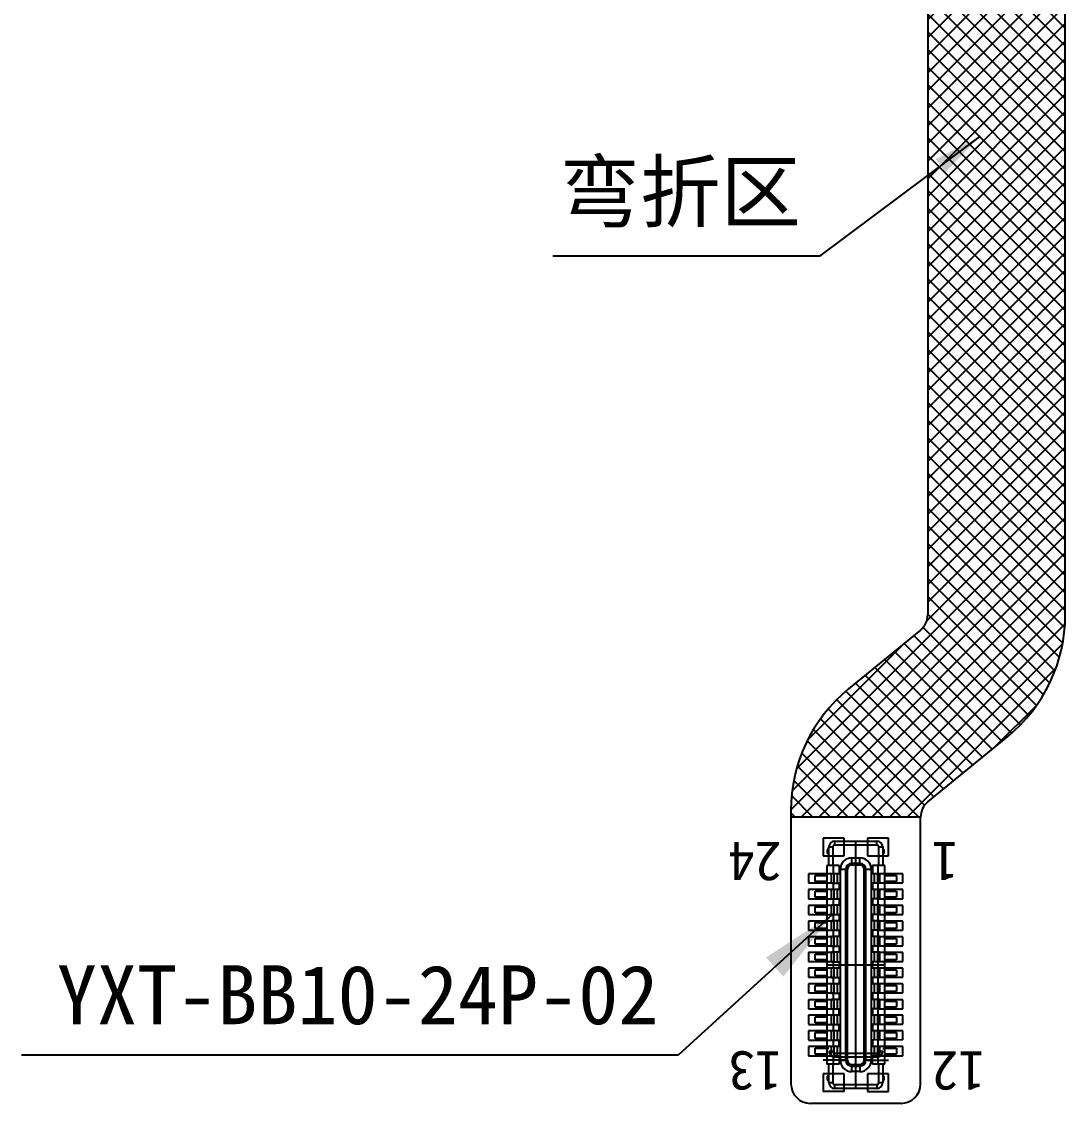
# Model space of a CAD drawing. Header units: millimetres. Extents: x 1387 to 2553, y -68 to 207.
# Drawn here: x 1964.66 to 1991.22, y -9.3 to 18.22 of the extents above; entities that cross this region are included whole.
import ezdxf

# ---------------------------------------------------------------- set-up
doc = ezdxf.new("R2010")
doc.units = ezdxf.units.MM
doc.layers.add('035', color=5, linetype='Continuous')
doc.layers.add('DIM', color=3, linetype='Continuous')
doc.styles.add('NOTE', font='ROMANS.shx', dxfattribs={"width": 0.8, "bigfont": 'EXTFONT.shx'})
doc.styles.add('宋体', font='')
doc.styles.add('彩云', font='')
doc.styles.get('宋体').set_extended_font_data('SimSun')
doc.styles.get('彩云').set_extended_font_data('KaiTi_GB2312')
doc.dimstyles.new('STANDARD$7', dxfattribs={"dimtxt": 1.5, "dimasz": 1.25, "dimexe": 0.25, "dimexo": 0.25, "dimgap": 0.25, "dimtad": 0, "dimzin": 0, "dimdsep": 46, "dimtxsty": 'NOTE', "dimcen": 0.5, "dimclrd": 256, "dimclre": 5, "dimclrt": 256, "dimazin": 0, "dimtfac": 1, "dimtmove": 0, "dimatfit": 1, "dimfxl": 1, "dimtolj": 1, "dimtzin": 0, "dimarcsym": 0})

# ---------------------------------------------------------------- blocks, each defined once
blk = doc.blocks.new('DAAsSA')
at = {"linetype": 'Continuous'}
for p, q in [((1489.541366020158, 171.3932177391364, 5.129028903918183), (1489.541366020158, 170.9432177391375, 5.129028903918183)), ((1490.071366020158, 171.3932177391364, 5.129028903918183), (1489.541366020158, 171.3932177391364, 5.129028903918183)), ((1489.541366020158, 171.3932177391364, 5.129028903918183), (1489.541366020158, 170.9432177391375, 5.129028903918183)), ((1490.071366020158, 171.3932177391364, 5.129028903918183), (1489.541366020158, 171.3932177391364, 5.129028903918183)), ((1489.836366020157, 171.2182177391371, 5.129028903918183), (1489.836366020157, 171.3182177391375, 5.129028903918183)), ((1489.836366020157, 171.3182177391375, 5.129028903918183), (1490.906366020159, 171.3182177391375, 5.129028903918183)), ((1490.906366020159, 171.2182177391371, 5.129028903918183), (1489.836366020157, 171.2182177391371, 5.129028903918183)), ((1490.071366020158, 170.9432177391375, 5.129028903918183), (1490.071366020158, 171.3932177391364, 5.129028903918183)), ((1490.071366020158, 170.9432177391375, 5.129028903918183), (1490.071366020158, 171.3932177391364, 5.129028903918183)), ((1490.671366020158, 171.3932177391364, 5.129028903918183), (1490.671366020158, 170.9432177391375, 5.129028903918183)), ((1491.20136602016, 171.3932177391364, 5.129028903918183), (1490.671366020158, 171.3932177391364, 5.129028903918183)), ((1490.906366020159, 171.2182177391371, 5.129028903918183), (1490.906366020159, 171.3182177391375, 5.129028903918183)), ((1491.20136602016, 170.9432177391375, 5.129028903918183), (1491.20136602016, 171.3932177391364, 5.129028903918183)), ((1489.541366020158, 170.9432177391375, 5.129028903918183), (1490.071366020158, 170.9432177391375, 5.129028903918183)), ((1489.541366020158, 170.9432177391375, 5.129028903918183), (1490.071366020158, 170.9432177391375, 5.129028903918183)), ((1489.646366020158, 171.1032177391374, 5.129028903918183), (1489.646366020158, 171.003217739137, 5.129028903918183)), ((1489.686366020158, 171.1032177391374, 5.129028903918183), (1489.646366020158, 171.1032177391374, 5.129028903918183)), ((1489.686366020158, 171.003217739137, 5.129028903918183), (1489.646366020158, 171.003217739137, 5.129028903918183)), ((1489.686366020158, 170.6982177391367, 5.129028903918183), (1489.686366020158, 171.1682177391379, 5.129028903918183)), ((1489.686366020158, 171.1682177391379, 5.129028903918183), (1489.786366020158, 171.1682177391379, 5.129028903918183)), ((1489.786366020158, 171.1682177391379, 5.129028903918183), (1489.786366020158, 170.6982177391367, 5.129028903918183)), ((1490.671366020158, 170.9432177391375, 5.129028903918183), (1491.20136602016, 170.9432177391375, 5.129028903918183)), ((1490.95636602016, 170.6982177391367, 5.129028903918183), (1490.95636602016, 171.1682177391379, 5.129028903918183)), ((1490.95636602016, 171.1682177391379, 5.129028903918183), (1491.056366020158, 171.1682177391379, 5.129028903918183)), ((1491.056366020158, 171.1682177391379, 5.129028903918183), (1491.056366020158, 170.6982177391367, 5.129028903918183)), ((1491.056366020158, 171.1025125759373, 5.129028903918183), (1491.096366020158, 171.1025125759373, 5.129028903918183)), ((1491.056366020158, 171.0025125759369, 5.129028903918183), (1491.096366020158, 171.0025125759369, 5.129028903918183)), ((1491.096366020158, 171.0025125759369, 5.129028903918183), (1491.096366020158, 171.1025125759373, 5.129028903918183)), ((1489.636366020158, 170.6982177391349, 5.129028903918183), (1489.636366020158, 165.6432177391382, 5.129028903918183)), ((1489.94636602016, 170.6982177391367, 5.129028903918183), (1489.636366020158, 170.6982177391367, 5.129028903918183)), ((1489.806366020157, 170.4882177391376, 5.129028903918183), (1489.806366020157, 170.6982177391367, 5.129028903918183)), ((1489.94636602016, 170.6982177391367, 5.129028903918183), (1489.94636602016, 170.4882177391376, 5.129028903918183)), ((1490.266366020159, 170.7082177391369, 5.129028903918183), (1490.266366020159, 170.8882177391372, 5.129028903918183)), ((1490.266366020159, 170.8882177391372, 5.129028903918183), (1490.476366020158, 170.8882177391372, 5.129028903918183)), ((1490.476366020158, 170.7482177391378, 5.129028903918183), (1490.266366020159, 170.7482177391378, 5.129028903918183)), ((1490.476366020158, 170.7082177391369, 5.129028903918183), (1490.266366020159, 170.7082177391369, 5.129028903918183)), ((1490.476366020158, 170.7082177391369, 5.129028903918183), (1490.476366020158, 170.8882177391372, 5.129028903918183)), ((1490.796366020158, 170.6982177391367, 5.129028903918183), (1490.796366020158, 170.4882177391376, 5.129028903918183)), ((1491.106366020159, 170.6982177391367, 5.129028903918183), (1490.796366020158, 170.6982177391367, 5.129028903918183)), ((1490.936366020159, 170.4882177391376, 5.129028903918183), (1490.936366020159, 170.6982177391367, 5.129028903918183)), ((1491.106366020159, 165.6432177391382, 5.129028903918183), (1491.106366020159, 170.6982177391349, 5.129028903918183)), ((1489.171366020158, 170.4832177391366, 5.129028903918183), (1489.171366020158, 170.253217739137, 5.129028903918183)), ((1489.821366020158, 170.4832177391366, 5.129028903918183), (1489.171366020158, 170.4832177391366, 5.129028903918183)), ((1489.336366020158, 170.2932177391379, 5.129028903918183), (1489.336366020158, 170.4432177391375, 5.129028903918183)), ((1489.336366020158, 170.4432177391375, 5.129028903918183), (1489.636366020158, 170.4432177391375, 5.129028903918183)), ((1489.756366020158, 170.2482177391378, 5.129028903918183), (1489.756366020158, 170.4882177391376, 5.129028903918183)), ((1489.94636602016, 170.4882177391376, 5.129028903918183), (1489.756366020158, 170.4882177391376, 5.129028903918183)), ((1489.821366020158, 170.253217739137, 5.129028903918183), (1489.821366020158, 170.4832177391366, 5.129028903918183)), ((1489.896366020157, 170.4882177391376, 5.129028903918183), (1489.896366020157, 170.2482177391378, 5.129028903918183)), ((1489.976366020157, 170.5982177391363, 5.129028903918183), (1489.976366020157, 165.7432177391386, 5.129028903918183)), ((1490.156366020158, 170.5982177391363, 5.129028903918183), (1489.976366020157, 170.5982177391363, 5.129028903918183)), ((1490.116366020158, 165.7432177391386, 5.129028903918183), (1490.116366020158, 170.5982177391363, 5.129028903918183)), ((1490.156366020158, 165.7432177391386, 5.129028903918183), (1490.156366020158, 170.5982177391363, 5.129028903918183)), ((1490.586366020157, 165.7432177391386, 5.129028903918183), (1490.586366020157, 170.5982177391363, 5.129028903918183)), ((1490.766366020158, 170.5982177391363, 5.129028903918183), (1490.586366020157, 170.5982177391363, 5.129028903918183)), ((1490.626366020158, 165.7432177391386, 5.129028903918183), (1490.626366020158, 170.5982177391363, 5.129028903918183)), ((1490.766366020158, 170.5982177391363, 5.129028903918183), (1490.766366020158, 165.7432177391386, 5.129028903918183)), ((1490.986366020158, 170.4882177391376, 5.129028903918183), (1490.796366020158, 170.4882177391376, 5.129028903918183)), ((1490.84636602016, 170.2482177391378, 5.129028903918183), (1490.84636602016, 170.4882177391376, 5.129028903918183)), ((1490.921366020158, 170.4832177391366, 5.129028903918183), (1490.921366020158, 170.253217739137, 5.129028903918183)), ((1491.571366020159, 170.4832177391366, 5.129028903918183), (1490.921366020158, 170.4832177391366, 5.129028903918183)), ((1490.986366020158, 170.2482177391378, 5.129028903918183), (1490.986366020158, 170.4882177391376, 5.129028903918183)), ((1491.106366020159, 170.4432177391375, 5.129028903918183), (1491.406366020159, 170.4432177391375, 5.129028903918183)), ((1491.406366020159, 170.4432177391375, 5.129028903918183), (1491.406366020159, 170.2932177391379, 5.129028903918183)), ((1491.571366020159, 170.253217739137, 5.129028903918183), (1491.571366020159, 170.4832177391366, 5.129028903918183)), ((1489.171366020158, 170.253217739137, 5.129028903918183), (1489.821366020158, 170.253217739137, 5.129028903918183)), ((1489.636366020158, 170.2932177391379, 5.129028903918183), (1489.336366020158, 170.2932177391379, 5.129028903918183)), ((1489.756366020158, 170.2482177391378, 5.129028903918183), (1489.94636602016, 170.2482177391378, 5.129028903918183)), ((1489.756366020158, 169.8482177391363, 5.129028903918183), (1489.756366020158, 170.0882177391379, 5.129028903918183)), ((1489.94636602016, 170.0882177391379, 5.129028903918183), (1489.756366020158, 170.0882177391379, 5.129028903918183)), ((1489.806366020157, 170.0882177391379, 5.129028903918183), (1489.806366020157, 170.2482177391378, 5.129028903918183)), ((1489.896366020157, 170.0882177391379, 5.129028903918183), (1489.896366020157, 169.8482177391363, 5.129028903918183)), ((1489.94636602016, 170.2482177391378, 5.129028903918183), (1489.94636602016, 170.0882177391379, 5.129028903918183)), ((1490.796366020158, 170.2482177391378, 5.129028903918183), (1490.796366020158, 170.0882177391379, 5.129028903918183)), ((1490.986366020158, 170.2482177391378, 5.129028903918183), (1490.796366020158, 170.2482177391378, 5.129028903918183)), ((1490.986366020158, 170.0882177391379, 5.129028903918183), (1490.796366020158, 170.0882177391379, 5.129028903918183)), ((1490.84636602016, 169.8482177391363, 5.129028903918183), (1490.84636602016, 170.0882177391379, 5.129028903918183)), ((1490.921366020158, 170.253217739137, 5.129028903918183), (1491.571366020159, 170.253217739137, 5.129028903918183)), ((1490.936366020159, 170.0882177391379, 5.129028903918183), (1490.936366020159, 170.2482177391378, 5.129028903918183)), ((1490.986366020158, 169.8482177391363, 5.129028903918183), (1490.986366020158, 170.0882177391379, 5.129028903918183)), ((1491.406366020159, 170.2932177391379, 5.129028903918183), (1491.106366020159, 170.2932177391379, 5.129028903918183)), ((1489.171366020158, 170.0832177391369, 5.129028903918183), (1489.171366020158, 169.8532177391374, 5.129028903918183)), ((1489.821366020158, 170.0832177391369, 5.129028903918183), (1489.171366020158, 170.0832177391369, 5.129028903918183)), ((1489.171366020158, 169.8532177391374, 5.129028903918183), (1489.821366020158, 169.8532177391374, 5.129028903918183)), ((1489.336366020158, 169.8932177391364, 5.129028903918183), (1489.336366020158, 170.0432177391379, 5.129028903918183)), ((1489.336366020158, 170.0432177391379, 5.129028903918183), (1489.636366020158, 170.0432177391379, 5.129028903918183)), ((1489.636366020158, 169.8932177391364, 5.129028903918183), (1489.336366020158, 169.8932177391364, 5.129028903918183)), ((1489.756366020158, 169.8482177391363, 5.129028903918183), (1489.94636602016, 169.8482177391363, 5.129028903918183)), ((1489.806366020157, 169.6882177391365, 5.129028903918183), (1489.806366020157, 169.8482177391363, 5.129028903918183)), ((1489.821366020158, 169.8532177391374, 5.129028903918183), (1489.821366020158, 170.0832177391369, 5.129028903918183)), ((1489.94636602016, 169.8482177391363, 5.129028903918183), (1489.94636602016, 169.6882177391365, 5.129028903918183)), ((1490.796366020158, 169.8482177391363, 5.129028903918183), (1490.796366020158, 169.6882177391365, 5.129028903918183)), ((1490.986366020158, 169.8482177391363, 5.129028903918183), (1490.796366020158, 169.8482177391363, 5.129028903918183)), ((1490.921366020158, 170.0832177391369, 5.129028903918183), (1490.921366020158, 169.8532177391374, 5.129028903918183)), ((1491.571366020159, 170.0832177391369, 5.129028903918183), (1490.921366020158, 170.0832177391369, 5.129028903918183)), ((1490.921366020158, 169.8532177391374, 5.129028903918183), (1491.571366020159, 169.8532177391374, 5.129028903918183)), ((1490.936366020159, 169.6882177391365, 5.129028903918183), (1490.936366020159, 169.8482177391363, 5.129028903918183)), ((1491.106366020159, 170.0432177391379, 5.129028903918183), (1491.406366020159, 170.0432177391379, 5.129028903918183)), ((1491.406366020159, 169.8932177391364, 5.129028903918183), (1491.106366020159, 169.8932177391364, 5.129028903918183)), ((1491.406366020159, 170.0432177391379, 5.129028903918183), (1491.406366020159, 169.8932177391364, 5.129028903918183)), ((1491.571366020159, 169.8532177391374, 5.129028903918183), (1491.571366020159, 170.0832177391369, 5.129028903918183)), ((1489.171366020158, 169.6832177391373, 5.129028903918183), (1489.171366020158, 169.4532177391377, 5.129028903918183)), ((1489.821366020158, 169.6832177391373, 5.129028903918183), (1489.171366020158, 169.6832177391373, 5.129028903918183)), ((1489.336366020158, 169.4932177391368, 5.129028903918183), (1489.336366020158, 169.6432177391364, 5.129028903918183)), ((1489.336366020158, 169.6432177391364, 5.129028903918183), (1489.636366020158, 169.6432177391364, 5.129028903918183)), ((1489.756366020158, 169.4482177391367, 5.129028903918183), (1489.756366020158, 169.6882177391365, 5.129028903918183)), ((1489.94636602016, 169.6882177391365, 5.129028903918183), (1489.756366020158, 169.6882177391365, 5.129028903918183)), ((1489.821366020158, 169.4532177391377, 5.129028903918183), (1489.821366020158, 169.6832177391373, 5.129028903918183)), ((1489.896366020157, 169.6882177391365, 5.129028903918183), (1489.896366020157, 169.4482177391367, 5.129028903918183)), ((1490.986366020158, 169.6882177391365, 5.129028903918183), (1490.796366020158, 169.6882177391365, 5.129028903918183)), ((1490.84636602016, 169.4482177391367, 5.129028903918183), (1490.84636602016, 169.6882177391365, 5.129028903918183)), ((1490.921366020158, 169.6832177391373, 5.129028903918183), (1490.921366020158, 169.4532177391377, 5.129028903918183)), ((1491.571366020159, 169.6832177391373, 5.129028903918183), (1490.921366020158, 169.6832177391373, 5.129028903918183)), ((1490.986366020158, 169.4482177391367, 5.129028903918183), (1490.986366020158, 169.6882177391365, 5.129028903918183)), ((1491.106366020159, 169.6432177391364, 5.129028903918183), (1491.406366020159, 169.6432177391364, 5.129028903918183)), ((1491.406366020159, 169.6432177391364, 5.129028903918183), (1491.406366020159, 169.4932177391368, 5.129028903918183)), ((1491.571366020159, 169.4532177391377, 5.129028903918183), (1491.571366020159, 169.6832177391373, 5.129028903918183)), ((1489.171366020158, 169.4532177391377, 5.129028903918183), (1489.821366020158, 169.4532177391377, 5.129028903918183)), ((1489.171366020158, 169.2832177391377, 5.129028903918183), (1489.171366020158, 169.0532177391363, 5.129028903918183)), ((1489.821366020158, 169.2832177391377, 5.129028903918183), (1489.171366020158, 169.2832177391377, 5.129028903918183)), ((1489.636366020158, 169.4932177391368, 5.129028903918183), (1489.336366020158, 169.4932177391368, 5.129028903918183)), ((1489.756366020158, 169.4482177391367, 5.129028903918183), (1489.94636602016, 169.4482177391367, 5.129028903918183)), ((1489.756366020158, 169.0482177391371, 5.129028903918183), (1489.756366020158, 169.2882177391369, 5.129028903918183)), ((1489.94636602016, 169.2882177391369, 5.129028903918183), (1489.756366020158, 169.2882177391369, 5.129028903918183)), ((1489.806366020157, 169.2882177391369, 5.129028903918183), (1489.806366020157, 169.4482177391367, 5.129028903918183)), ((1489.821366020158, 169.0532177391363, 5.129028903918183), (1489.821366020158, 169.2832177391377, 5.129028903918183)), ((1489.896366020157, 169.2882177391369, 5.129028903918183), (1489.896366020157, 169.0482177391371, 5.129028903918183)), ((1489.94636602016, 169.4482177391367, 5.129028903918183), (1489.94636602016, 169.2882177391369, 5.129028903918183)), ((1490.796366020158, 169.4482177391367, 5.129028903918183), (1490.796366020158, 169.2882177391369, 5.129028903918183)), ((1490.986366020158, 169.4482177391367, 5.129028903918183), (1490.796366020158, 169.4482177391367, 5.129028903918183)), ((1490.986366020158, 169.2882177391369, 5.129028903918183), (1490.796366020158, 169.2882177391369, 5.129028903918183)), ((1490.84636602016, 169.0482177391371, 5.129028903918183), (1490.84636602016, 169.2882177391369, 5.129028903918183)), ((1490.921366020158, 169.4532177391377, 5.129028903918183), (1491.571366020159, 169.4532177391377, 5.129028903918183)), ((1490.921366020158, 169.2832177391377, 5.129028903918183), (1490.921366020158, 169.0532177391363, 5.129028903918183)), ((1491.571366020159, 169.2832177391377, 5.129028903918183), (1490.921366020158, 169.2832177391377, 5.129028903918183)), ((1490.936366020159, 169.2882177391369, 5.129028903918183), (1490.936366020159, 169.4482177391367, 5.129028903918183)), ((1490.986366020158, 169.0482177391371, 5.129028903918183), (1490.986366020158, 169.2882177391369, 5.129028903918183)), ((1491.406366020159, 169.4932177391368, 5.129028903918183), (1491.106366020159, 169.4932177391368, 5.129028903918183)), ((1491.571366020159, 169.0532177391363, 5.129028903918183), (1491.571366020159, 169.2832177391377, 5.129028903918183)), ((1489.171366020158, 169.0532177391363, 5.129028903918183), (1489.821366020158, 169.0532177391363, 5.129028903918183)), ((1489.336366020158, 169.0932177391371, 5.129028903918183), (1489.336366020158, 169.2432177391368, 5.129028903918183)), ((1489.336366020158, 169.2432177391368, 5.129028903918183), (1489.636366020158, 169.2432177391368, 5.129028903918183)), ((1489.636366020158, 169.0932177391371, 5.129028903918183), (1489.336366020158, 169.0932177391371, 5.129028903918183)), ((1489.756366020158, 169.0482177391371, 5.129028903918183), (1489.94636602016, 169.0482177391371, 5.129028903918183)), ((1489.806366020157, 168.8882177391372, 5.129028903918183), (1489.806366020157, 169.0482177391371, 5.129028903918183)), ((1489.94636602016, 169.0482177391371, 5.129028903918183), (1489.94636602016, 168.8882177391372, 5.129028903918183)), ((1490.796366020158, 169.0482177391371, 5.129028903918183), (1490.796366020158, 168.8882177391372, 5.129028903918183)), ((1490.986366020158, 169.0482177391371, 5.129028903918183), (1490.796366020158, 169.0482177391371, 5.129028903918183)), ((1490.921366020158, 169.0532177391363, 5.129028903918183), (1491.571366020159, 169.0532177391363, 5.129028903918183)), ((1490.936366020159, 168.8882177391372, 5.129028903918183), (1490.936366020159, 169.0482177391371, 5.129028903918183)), ((1491.106366020159, 169.2432177391368, 5.129028903918183), (1491.406366020159, 169.2432177391368, 5.129028903918183)), ((1491.406366020159, 169.0932177391371, 5.129028903918183), (1491.106366020159, 169.0932177391371, 5.129028903918183)), ((1491.406366020159, 169.2432177391368, 5.129028903918183), (1491.406366020159, 169.0932177391371, 5.129028903918183)), ((1489.171366020158, 168.8832177391362, 5.129028903918183), (1489.171366020158, 168.6532177391366, 5.129028903918183)), ((1489.821366020158, 168.8832177391362, 5.129028903918183), (1489.171366020158, 168.8832177391362, 5.129028903918183)), ((1489.336366020158, 168.6932177391375, 5.129028903918183), (1489.336366020158, 168.8432177391371, 5.129028903918183)), ((1489.336366020158, 168.8432177391371, 5.129028903918183), (1489.636366020158, 168.8432177391371, 5.129028903918183)), ((1489.756366020158, 168.6482177391374, 5.129028903918183), (1489.756366020158, 168.8882177391372, 5.129028903918183)), ((1489.94636602016, 168.8882177391372, 5.129028903918183), (1489.756366020158, 168.8882177391372, 5.129028903918183)), ((1489.821366020158, 168.6532177391366, 5.129028903918183), (1489.821366020158, 168.8832177391362, 5.129028903918183)), ((1489.896366020157, 168.8882177391372, 5.129028903918183), (1489.896366020157, 168.6482177391374, 5.129028903918183)), ((1490.986366020158, 168.8882177391372, 5.129028903918183), (1490.796366020158, 168.8882177391372, 5.129028903918183)), ((1490.84636602016, 168.6482177391374, 5.129028903918183), (1490.84636602016, 168.8882177391372, 5.129028903918183)), ((1490.921366020158, 168.8832177391362, 5.129028903918183), (1490.921366020158, 168.6532177391366, 5.129028903918183)), ((1491.571366020159, 168.8832177391362, 5.129028903918183), (1490.921366020158, 168.8832177391362, 5.129028903918183)), ((1490.986366020158, 168.6482177391374, 5.129028903918183), (1490.986366020158, 168.8882177391372, 5.129028903918183)), ((1491.106366020159, 168.8432177391371, 5.129028903918183), (1491.406366020159, 168.8432177391371, 5.129028903918183)), ((1491.406366020159, 168.8432177391371, 5.129028903918183), (1491.406366020159, 168.6932177391375, 5.129028903918183)), ((1491.571366020159, 168.6532177391366, 5.129028903918183), (1491.571366020159, 168.8832177391362, 5.129028903918183)), ((1489.171366020158, 168.6532177391366, 5.129028903918183), (1489.821366020158, 168.6532177391366, 5.129028903918183)), ((1489.171366020158, 168.4832177391366, 5.129028903918183), (1489.171366020158, 168.253217739137, 5.129028903918183)), ((1489.821366020158, 168.4832177391366, 5.129028903918183), (1489.171366020158, 168.4832177391366, 5.129028903918183)), ((1489.636366020158, 168.6932177391375, 5.129028903918183), (1489.336366020158, 168.6932177391375, 5.129028903918183)), ((1489.336366020158, 168.2932177391379, 5.129028903918183), (1489.336366020158, 168.4432177391375, 5.129028903918183)), ((1489.336366020158, 168.4432177391375, 5.129028903918183), (1489.636366020158, 168.4432177391375, 5.129028903918183)), ((1489.756366020158, 168.6482177391374, 5.129028903918183), (1489.94636602016, 168.6482177391374, 5.129028903918183)), ((1489.756366020158, 168.2482177391378, 5.129028903918183), (1489.756366020158, 168.4882177391376, 5.129028903918183)), ((1489.94636602016, 168.4882177391376, 5.129028903918183), (1489.756366020158, 168.4882177391376, 5.129028903918183)), ((1489.806366020157, 168.4882177391376, 5.129028903918183), (1489.806366020157, 168.6482177391374, 5.129028903918183)), ((1489.821366020158, 168.253217739137, 5.129028903918183), (1489.821366020158, 168.4832177391366, 5.129028903918183)), ((1489.896366020157, 168.4882177391376, 5.129028903918183), (1489.896366020157, 168.2482177391378, 5.129028903918183)), ((1489.94636602016, 168.6482177391374, 5.129028903918183), (1489.94636602016, 168.4882177391376, 5.129028903918183)), ((1490.796366020158, 168.6482177391374, 5.129028903918183), (1490.796366020158, 168.4882177391376, 5.129028903918183)), ((1490.986366020158, 168.6482177391374, 5.129028903918183), (1490.796366020158, 168.6482177391374, 5.129028903918183)), ((1490.986366020158, 168.4882177391376, 5.129028903918183), (1490.796366020158, 168.4882177391376, 5.129028903918183)), ((1490.84636602016, 168.2482177391378, 5.129028903918183), (1490.84636602016, 168.4882177391376, 5.129028903918183)), ((1490.921366020158, 168.6532177391366, 5.129028903918183), (1491.571366020159, 168.6532177391366, 5.129028903918183)), ((1490.921366020158, 168.4832177391366, 5.129028903918183), (1490.921366020158, 168.253217739137, 5.129028903918183)), ((1491.571366020159, 168.4832177391366, 5.129028903918183), (1490.921366020158, 168.4832177391366, 5.129028903918183)), ((1490.936366020159, 168.4882177391376, 5.129028903918183), (1490.936366020159, 168.6482177391374, 5.129028903918183)), ((1490.986366020158, 168.2482177391378, 5.129028903918183), (1490.986366020158, 168.4882177391376, 5.129028903918183)), ((1491.406366020159, 168.6932177391375, 5.129028903918183), (1491.106366020159, 168.6932177391375, 5.129028903918183)), ((1491.106366020159, 168.4432177391375, 5.129028903918183), (1491.406366020159, 168.4432177391375, 5.129028903918183)), ((1491.406366020159, 168.4432177391375, 5.129028903918183), (1491.406366020159, 168.2932177391379, 5.129028903918183)), ((1491.571366020159, 168.253217739137, 5.129028903918183), (1491.571366020159, 168.4832177391366, 5.129028903918183)), ((1489.171366020158, 168.253217739137, 5.129028903918183), (1489.821366020158, 168.253217739137, 5.129028903918183)), ((1489.636366020158, 168.2932177391379, 5.129028903918183), (1489.336366020158, 168.2932177391379, 5.129028903918183)), ((1489.756366020158, 168.2482177391378, 5.129028903918183), (1489.94636602016, 168.2482177391378, 5.129028903918183)), ((1489.806366020157, 168.0882177391379, 5.129028903918183), (1489.806366020157, 168.2482177391378, 5.129028903918183)), ((1489.94636602016, 168.2482177391378, 5.129028903918183), (1489.94636602016, 168.0882177391379, 5.129028903918183)), ((1490.796366020158, 168.2482177391378, 5.129028903918183), (1490.796366020158, 168.0882177391379, 5.129028903918183)), ((1490.986366020158, 168.2482177391378, 5.129028903918183), (1490.796366020158, 168.2482177391378, 5.129028903918183)), ((1490.921366020158, 168.253217739137, 5.129028903918183), (1491.571366020159, 168.253217739137, 5.129028903918183)), ((1490.936366020159, 168.0882177391379, 5.129028903918183), (1490.936366020159, 168.2482177391378, 5.129028903918183)), ((1491.406366020159, 168.2932177391379, 5.129028903918183), (1491.106366020159, 168.2932177391379, 5.129028903918183)), ((1489.171366020158, 168.0832177391369, 5.129028903918183), (1489.171366020158, 167.8532177391374, 5.129028903918183)), ((1489.821366020158, 168.0832177391369, 5.129028903918183), (1489.171366020158, 168.0832177391369, 5.129028903918183)), ((1489.336366020158, 167.8932177391364, 5.129028903918183), (1489.336366020158, 168.0432177391379, 5.129028903918183)), ((1489.336366020158, 168.0432177391379, 5.129028903918183), (1489.636366020158, 168.0432177391379, 5.129028903918183)), ((1489.636366020158, 167.8932177391364, 5.129028903918183), (1489.336366020158, 167.8932177391364, 5.129028903918183)), ((1489.756366020158, 167.8482177391363, 5.129028903918183), (1489.756366020158, 168.0882177391379, 5.129028903918183)), ((1489.94636602016, 168.0882177391379, 5.129028903918183), (1489.756366020158, 168.0882177391379, 5.129028903918183)), ((1489.821366020158, 167.8532177391374, 5.129028903918183), (1489.821366020158, 168.0832177391369, 5.129028903918183)), ((1489.896366020157, 168.0882177391379, 5.129028903918183), (1489.896366020157, 167.8482177391363, 5.129028903918183)), ((1490.986366020158, 168.0882177391379, 5.129028903918183), (1490.796366020158, 168.0882177391379, 5.129028903918183)), ((1490.84636602016, 167.8482177391363, 5.129028903918183), (1490.84636602016, 168.0882177391379, 5.129028903918183)), ((1490.921366020158, 168.0832177391369, 5.129028903918183), (1490.921366020158, 167.8532177391374, 5.129028903918183)), ((1491.571366020159, 168.0832177391369, 5.129028903918183), (1490.921366020158, 168.0832177391369, 5.129028903918183)), ((1490.986366020158, 167.8482177391363, 5.129028903918183), (1490.986366020158, 168.0882177391379, 5.129028903918183)), ((1491.106366020159, 168.0432177391379, 5.129028903918183), (1491.406366020159, 168.0432177391379, 5.129028903918183)), ((1491.406366020159, 167.8932177391364, 5.129028903918183), (1491.106366020159, 167.8932177391364, 5.129028903918183)), ((1491.406366020159, 168.0432177391379, 5.129028903918183), (1491.406366020159, 167.8932177391364, 5.129028903918183)), ((1491.571366020159, 167.8532177391374, 5.129028903918183), (1491.571366020159, 168.0832177391369, 5.129028903918183)), ((1489.171366020158, 167.8532177391374, 5.129028903918183), (1489.821366020158, 167.8532177391374, 5.129028903918183)), ((1489.171366020158, 167.6832177391373, 5.129028903918183), (1489.171366020158, 167.4532177391377, 5.129028903918183)), ((1489.821366020158, 167.6832177391373, 5.129028903918183), (1489.171366020158, 167.6832177391373, 5.129028903918183)), ((1489.336366020158, 167.4932177391368, 5.129028903918183), (1489.336366020158, 167.6432177391364, 5.129028903918183)), ((1489.336366020158, 167.6432177391364, 5.129028903918183), (1489.636366020158, 167.6432177391364, 5.129028903918183)), ((1489.756366020158, 167.8482177391363, 5.129028903918183), (1489.94636602016, 167.8482177391363, 5.129028903918183)), ((1489.756366020158, 167.4482177391367, 5.129028903918183), (1489.756366020158, 167.6882177391365, 5.129028903918183)), ((1489.94636602016, 167.6882177391365, 5.129028903918183), (1489.756366020158, 167.6882177391365, 5.129028903918183)), ((1489.806366020157, 167.6882177391365, 5.129028903918183), (1489.806366020157, 167.8482177391363, 5.129028903918183)), ((1489.821366020158, 167.4532177391377, 5.129028903918183), (1489.821366020158, 167.6832177391373, 5.129028903918183)), ((1489.896366020157, 167.6882177391365, 5.129028903918183), (1489.896366020157, 167.4482177391367, 5.129028903918183)), ((1489.94636602016, 167.8482177391363, 5.129028903918183), (1489.94636602016, 167.6882177391365, 5.129028903918183)), ((1490.796366020158, 167.8482177391363, 5.129028903918183), (1490.796366020158, 167.6882177391365, 5.129028903918183)), ((1490.986366020158, 167.8482177391363, 5.129028903918183), (1490.796366020158, 167.8482177391363, 5.129028903918183)), ((1490.986366020158, 167.6882177391365, 5.129028903918183), (1490.796366020158, 167.6882177391365, 5.129028903918183)), ((1490.84636602016, 167.4482177391367, 5.129028903918183), (1490.84636602016, 167.6882177391365, 5.129028903918183)), ((1490.921366020158, 167.8532177391374, 5.129028903918183), (1491.571366020159, 167.8532177391374, 5.129028903918183)), ((1490.921366020158, 167.6832177391373, 5.129028903918183), (1490.921366020158, 167.4532177391377, 5.129028903918183)), ((1491.571366020159, 167.6832177391373, 5.129028903918183), (1490.921366020158, 167.6832177391373, 5.129028903918183)), ((1490.936366020159, 167.6882177391365, 5.129028903918183), (1490.936366020159, 167.8482177391363, 5.129028903918183)), ((1490.986366020158, 167.4482177391367, 5.129028903918183), (1490.986366020158, 167.6882177391365, 5.129028903918183)), ((1491.106366020159, 167.6432177391364, 5.129028903918183), (1491.406366020159, 167.6432177391364, 5.129028903918183)), ((1491.406366020159, 167.6432177391364, 5.129028903918183), (1491.406366020159, 167.4932177391368, 5.129028903918183)), ((1491.571366020159, 167.4532177391377, 5.129028903918183), (1491.571366020159, 167.6832177391373, 5.129028903918183)), ((1489.171366020158, 167.4532177391377, 5.129028903918183), (1489.821366020158, 167.4532177391377, 5.129028903918183)), ((1489.636366020158, 167.4932177391368, 5.129028903918183), (1489.336366020158, 167.4932177391368, 5.129028903918183)), ((1489.756366020158, 167.4482177391367, 5.129028903918183), (1489.94636602016, 167.4482177391367, 5.129028903918183)), ((1489.806366020157, 167.2882177391369, 5.129028903918183), (1489.806366020157, 167.4482177391367, 5.129028903918183)), ((1489.94636602016, 167.4482177391367, 5.129028903918183), (1489.94636602016, 167.2882177391369, 5.129028903918183)), ((1490.796366020158, 167.4482177391367, 5.129028903918183), (1490.796366020158, 167.2882177391369, 5.129028903918183)), ((1490.986366020158, 167.4482177391367, 5.129028903918183), (1490.796366020158, 167.4482177391367, 5.129028903918183)), ((1490.921366020158, 167.4532177391377, 5.129028903918183), (1491.571366020159, 167.4532177391377, 5.129028903918183)), ((1490.936366020159, 167.2882177391369, 5.129028903918183), (1490.936366020159, 167.4482177391367, 5.129028903918183)), ((1491.406366020159, 167.4932177391368, 5.129028903918183), (1491.106366020159, 167.4932177391368, 5.129028903918183)), ((1489.171366020158, 167.2832177391377, 5.129028903918183), (1489.171366020158, 167.0532177391363, 5.129028903918183)), ((1489.821366020158, 167.2832177391377, 5.129028903918183), (1489.171366020158, 167.2832177391377, 5.129028903918183)), ((1489.336366020158, 167.0932177391371, 5.129028903918183), (1489.336366020158, 167.2432177391368, 5.129028903918183)), ((1489.336366020158, 167.2432177391368, 5.129028903918183), (1489.636366020158, 167.2432177391368, 5.129028903918183)), ((1489.636366020158, 167.0932177391371, 5.129028903918183), (1489.336366020158, 167.0932177391371, 5.129028903918183)), ((1489.756366020158, 167.0482177391371, 5.129028903918183), (1489.756366020158, 167.2882177391369, 5.129028903918183)), ((1489.94636602016, 167.2882177391369, 5.129028903918183), (1489.756366020158, 167.2882177391369, 5.129028903918183)), ((1489.821366020158, 167.0532177391363, 5.129028903918183), (1489.821366020158, 167.2832177391377, 5.129028903918183)), ((1489.896366020157, 167.2882177391369, 5.129028903918183), (1489.896366020157, 167.0482177391371, 5.129028903918183)), ((1490.986366020158, 167.2882177391369, 5.129028903918183), (1490.796366020158, 167.2882177391369, 5.129028903918183)), ((1490.84636602016, 167.0482177391371, 5.129028903918183), (1490.84636602016, 167.2882177391369, 5.129028903918183)), ((1490.921366020158, 167.2832177391377, 5.129028903918183), (1490.921366020158, 167.0532177391363, 5.129028903918183)), ((1491.571366020159, 167.2832177391377, 5.129028903918183), (1490.921366020158, 167.2832177391377, 5.129028903918183)), ((1490.986366020158, 167.0482177391371, 5.129028903918183), (1490.986366020158, 167.2882177391369, 5.129028903918183)), ((1491.106366020159, 167.2432177391368, 5.129028903918183), (1491.406366020159, 167.2432177391368, 5.129028903918183)), ((1491.406366020159, 167.0932177391371, 5.129028903918183), (1491.106366020159, 167.0932177391371, 5.129028903918183)), ((1491.406366020159, 167.2432177391368, 5.129028903918183), (1491.406366020159, 167.0932177391371, 5.129028903918183)), ((1491.571366020159, 167.0532177391363, 5.129028903918183), (1491.571366020159, 167.2832177391377, 5.129028903918183)), ((1489.171366020158, 167.0532177391363, 5.129028903918183), (1489.821366020158, 167.0532177391363, 5.129028903918183)), ((1489.171366020158, 166.8882177391372, 5.129028903918183), (1489.171366020158, 166.6582177391377, 5.129028903918183)), ((1489.821366020158, 166.8882177391372, 5.129028903918183), (1489.171366020158, 166.8882177391372, 5.129028903918183)), ((1489.336366020158, 166.6982177391367, 5.129028903918183), (1489.336366020158, 166.8482177391363, 5.129028903918183)), ((1489.336366020158, 166.8482177391363, 5.129028903918183), (1489.636366020158, 166.8482177391363, 5.129028903918183)), ((1489.756366020158, 167.0482177391371, 5.129028903918183), (1489.94636602016, 167.0482177391371, 5.129028903918183)), ((1489.756366020158, 166.6532177391366, 5.129028903918183), (1489.756366020158, 166.8932177391364, 5.129028903918183)), ((1489.94636602016, 166.8932177391364, 5.129028903918183), (1489.756366020158, 166.8932177391364, 5.129028903918183)), ((1489.806366020157, 166.8932177391364, 5.129028903918183), (1489.806366020157, 167.0532177391363, 5.129028903918183)), ((1489.821366020158, 166.6582177391377, 5.129028903918183), (1489.821366020158, 166.8882177391372, 5.129028903918183)), ((1489.896366020157, 166.8932177391364, 5.129028903918183), (1489.896366020157, 166.6532177391366, 5.129028903918183)), ((1489.94636602016, 166.8932177391364, 5.129028903918183), (1489.94636602016, 167.0532177391363, 5.129028903918183)), ((1490.796366020158, 167.0532177391363, 5.129028903918183), (1490.796366020158, 166.8932177391364, 5.129028903918183)), ((1490.986366020158, 167.0482177391371, 5.129028903918183), (1490.796366020158, 167.0482177391371, 5.129028903918183)), ((1490.986366020158, 166.8932177391364, 5.129028903918183), (1490.796366020158, 166.8932177391364, 5.129028903918183)), ((1490.84636602016, 166.6532177391366, 5.129028903918183), (1490.84636602016, 166.8932177391364, 5.129028903918183)), ((1490.921366020158, 167.0532177391363, 5.129028903918183), (1491.571366020159, 167.0532177391363, 5.129028903918183)), ((1490.921366020158, 166.8882177391372, 5.129028903918183), (1490.921366020158, 166.6582177391377, 5.129028903918183)), ((1491.571366020159, 166.8882177391372, 5.129028903918183), (1490.921366020158, 166.8882177391372, 5.129028903918183)), ((1490.936366020159, 166.8932177391364, 5.129028903918183), (1490.936366020159, 167.0532177391363, 5.129028903918183)), ((1490.986366020158, 166.6532177391366, 5.129028903918183), (1490.986366020158, 166.8932177391364, 5.129028903918183)), ((1491.106366020159, 166.8482177391363, 5.129028903918183), (1491.406366020159, 166.8482177391363, 5.129028903918183)), ((1491.406366020159, 166.8482177391363, 5.129028903918183), (1491.406366020159, 166.6982177391367, 5.129028903918183)), ((1491.571366020159, 166.6582177391377, 5.129028903918183), (1491.571366020159, 166.8882177391372, 5.129028903918183)), ((1489.171366020158, 166.6532177391348, 5.129028903918183), (1489.94636602016, 166.6532177391366, 5.129028903918183)), ((1489.636366020158, 166.6982177391367, 5.129028903918183), (1489.336366020158, 166.6982177391367, 5.129028903918183)), ((1489.806366020157, 166.4932177391368, 5.129028903918183), (1489.806366020157, 166.6532177391366, 5.129028903918183)), ((1489.94636602016, 166.4932177391368, 5.129028903918183), (1489.94636602016, 166.6532177391366, 5.129028903918183)), ((1491.571366020159, 166.6532177391348, 5.129028903918183), (1490.796366020158, 166.6532177391366, 5.129028903918183)), ((1490.796366020158, 166.6532177391366, 5.129028903918183), (1490.796366020158, 166.4932177391368, 5.129028903918183)), ((1490.936366020159, 166.4932177391368, 5.129028903918183), (1490.936366020159, 166.6532177391366, 5.129028903918183)), ((1491.406366020159, 166.6982177391367, 5.129028903918183), (1491.106366020159, 166.6982177391367, 5.129028903918183)), ((1489.171366020158, 166.4882177391376, 5.129028903918183), (1489.171366020158, 166.258217739138, 5.129028903918183)), ((1489.821366020158, 166.4882177391376, 5.129028903918183), (1489.171366020158, 166.4882177391376, 5.129028903918183)), ((1489.171366020158, 166.253217739137, 5.129028903918183), (1489.94636602016, 166.253217739137, 5.129028903918183)), ((1489.336366020158, 166.2982177391371, 5.129028903918183), (1489.336366020158, 166.4482177391367, 5.129028903918183)), ((1489.336366020158, 166.4482177391367, 5.129028903918183), (1489.636366020158, 166.4482177391367, 5.129028903918183)), ((1489.636366020158, 166.2982177391371, 5.129028903918183), (1489.336366020158, 166.2982177391371, 5.129028903918183)), ((1489.756366020158, 166.253217739137, 5.129028903918183), (1489.756366020158, 166.4932177391368, 5.129028903918183)), ((1489.94636602016, 166.4932177391368, 5.129028903918183), (1489.756366020158, 166.4932177391368, 5.129028903918183)), ((1489.806366020157, 166.0932177391371, 5.129028903918183), (1489.806366020157, 166.253217739137, 5.129028903918183)), ((1489.821366020158, 166.258217739138, 5.129028903918183), (1489.821366020158, 166.4882177391376, 5.129028903918183)), ((1489.896366020157, 166.4932177391368, 5.129028903918183), (1489.896366020157, 166.253217739137, 5.129028903918183)), ((1489.94636602016, 166.0932177391371, 5.129028903918183), (1489.94636602016, 166.253217739137, 5.129028903918183)), ((1490.986366020158, 166.4932177391368, 5.129028903918183), (1490.796366020158, 166.4932177391368, 5.129028903918183)), ((1491.571366020159, 166.258217739138, 5.129028903918183), (1490.796366020158, 166.253217739137, 5.129028903918183)), ((1490.796366020158, 166.253217739137, 5.129028903918183), (1490.796366020158, 166.0932177391371, 5.129028903918183)), ((1490.84636602016, 166.253217739137, 5.129028903918183), (1490.84636602016, 166.4932177391368, 5.129028903918183)), ((1490.921366020158, 166.4882177391376, 5.129028903918183), (1490.921366020158, 166.258217739138, 5.129028903918183)), ((1491.571366020159, 166.4882177391376, 5.129028903918183), (1490.921366020158, 166.4882177391376, 5.129028903918183)), ((1490.936366020159, 166.0932177391371, 5.129028903918183), (1490.936366020159, 166.253217739137, 5.129028903918183)), ((1490.986366020158, 166.253217739137, 5.129028903918183), (1490.986366020158, 166.4932177391368, 5.129028903918183)), ((1491.106366020159, 166.4482177391367, 5.129028903918183), (1491.406366020159, 166.4482177391367, 5.129028903918183)), ((1491.406366020159, 166.2982177391371, 5.129028903918183), (1491.106366020159, 166.2982177391371, 5.129028903918183)), ((1491.406366020159, 166.4482177391367, 5.129028903918183), (1491.406366020159, 166.2982177391371, 5.129028903918183)), ((1491.571366020159, 166.258217739138, 5.129028903918183), (1491.571366020159, 166.4882177391376, 5.129028903918183)), ((1489.171366020158, 166.0882177391379, 5.129028903918183), (1489.171366020158, 165.8582177391384, 5.129028903918183)), ((1489.821366020158, 166.0882177391379, 5.129028903918183), (1489.171366020158, 166.0882177391379, 5.129028903918183)), ((1489.336366020158, 165.8982177391374, 5.129028903918183), (1489.336366020158, 166.0482177391371, 5.129028903918183)), ((1489.336366020158, 166.0482177391371, 5.129028903918183), (1489.636366020158, 166.0482177391371, 5.129028903918183)), ((1489.686366020158, 166.038922902437, 5.129028903918183), (1489.646366020158, 166.038922902437, 5.129028903918183)), ((1489.686366020158, 165.9732177391363, 5.129028903918183), (1489.786366020158, 165.9732177391363, 5.129028903918183)), ((1489.756366020158, 165.8532177391374, 5.129028903918183), (1489.756366020158, 166.0932177391371, 5.129028903918183)), ((1489.94636602016, 166.0932177391371, 5.129028903918183), (1489.756366020158, 166.0932177391371, 5.129028903918183)), ((1489.821366020158, 165.8582177391384, 5.129028903918183), (1489.821366020158, 166.0882177391379, 5.129028903918183)), ((1489.896366020157, 166.0932177391371, 5.129028903918183), (1489.896366020157, 165.8532177391374, 5.129028903918183)), ((1490.986366020158, 166.0932177391371, 5.129028903918183), (1490.796366020158, 166.0932177391371, 5.129028903918183)), ((1490.84636602016, 165.8532177391374, 5.129028903918183), (1490.84636602016, 166.0932177391371, 5.129028903918183)), ((1490.921366020158, 166.0882177391379, 5.129028903918183), (1490.921366020158, 165.8582177391384, 5.129028903918183)), ((1491.571366020159, 166.0882177391379, 5.129028903918183), (1490.921366020158, 166.0882177391379, 5.129028903918183)), ((1490.95636602016, 165.9732177391363, 5.129028903918183), (1491.056366020158, 165.9732177391363, 5.129028903918183)), ((1490.986366020158, 165.8532177391374, 5.129028903918183), (1490.986366020158, 166.0932177391371, 5.129028903918183)), ((1491.056366020158, 166.0382177391369, 5.129028903918183), (1491.096366020158, 166.0382177391369, 5.129028903918183)), ((1491.106366020159, 166.0482177391371, 5.129028903918183), (1491.406366020159, 166.0482177391371, 5.129028903918183)), ((1491.406366020159, 166.0482177391371, 5.129028903918183), (1491.406366020159, 165.8982177391374, 5.129028903918183)), ((1491.571366020159, 165.8582177391384, 5.129028903918183), (1491.571366020159, 166.0882177391379, 5.129028903918183)), ((1489.171366020158, 165.8582177391384, 5.129028903918183), (1489.821366020158, 165.8582177391384, 5.129028903918183)), ((1489.636366020158, 165.8982177391374, 5.129028903918183), (1489.336366020158, 165.8982177391374, 5.129028903918183)), ((1490.071366020158, 165.7482177391378, 5.129028903918183), (1489.541366020159, 165.7482177391378, 5.129028903918183)), ((1489.756366020158, 165.8532177391374, 5.129028903918183), (1489.94636602016, 165.8532177391374, 5.129028903918183)), ((1489.806366020157, 165.6432177391382, 5.129028903918183), (1489.806366020157, 165.8532177391374, 5.129028903918183)), ((1489.836366020157, 165.8232177391367, 5.129028903918183), (1489.836366020157, 165.9232177391371, 5.129028903918183)), ((1489.836366020157, 165.9232177391371, 5.129028903918183), (1490.906366020159, 165.9232177391371, 5.129028903918183)), ((1490.906366020159, 165.8232177391367, 5.129028903918183), (1489.836366020157, 165.8232177391367, 5.129028903918183)), ((1489.94636602016, 165.8532177391374, 5.129028903918183), (1489.94636602016, 165.6432177391382, 5.129028903918183)), ((1489.976366020157, 165.7432177391386, 5.129028903918183), (1490.156366020158, 165.7432177391386, 5.129028903918183)), ((1490.766366020158, 165.7432177391386, 5.129028903918183), (1490.586366020157, 165.7432177391386, 5.129028903918183)), ((1490.671366020158, 165.7482177391378, 5.129028903918183), (1491.20136602016, 165.7482177391378, 5.129028903918183)), ((1490.796366020158, 165.6432177391382, 5.129028903918183), (1490.796366020158, 165.8532177391374, 5.129028903918183)), ((1490.986366020158, 165.8532177391374, 5.129028903918183), (1490.796366020158, 165.8532177391374, 5.129028903918183)), ((1490.906366020159, 165.9232177391371, 5.129028903918183), (1490.906366020159, 165.8232177391367, 5.129028903918183)), ((1490.921366020158, 165.8582177391384, 5.129028903918183), (1491.571366020159, 165.8582177391384, 5.129028903918183)), ((1490.936366020159, 165.6432177391382, 5.129028903918183), (1490.936366020159, 165.8532177391374, 5.129028903918183)), ((1491.406366020159, 165.8982177391374, 5.129028903918183), (1491.106366020159, 165.8982177391374, 5.129028903918183)), ((1489.94636602016, 165.6432177391382, 5.129028903918183), (1489.636366020158, 165.6432177391382, 5.129028903918183)), ((1489.686366020158, 165.1732177391371, 5.129028903918183), (1489.686366020158, 165.6432177391382, 5.129028903918183)), ((1489.786366020158, 165.6432177391382, 5.129028903918183), (1489.786366020158, 165.1732177391371, 5.129028903918183)), ((1490.266366020159, 165.4532177391377, 5.129028903918183), (1490.266366020159, 165.633217739138, 5.129028903918183)), ((1490.266366020159, 165.633217739138, 5.129028903918183), (1490.476366020158, 165.633217739138, 5.129028903918183)), ((1490.266366020159, 165.5932177391371, 5.129028903918183), (1490.476366020158, 165.5932177391371, 5.129028903918183)), ((1490.476366020158, 165.4532177391377, 5.129028903918183), (1490.266366020159, 165.4532177391377, 5.129028903918183)), ((1490.476366020158, 165.633217739138, 5.129028903918183), (1490.476366020158, 165.4532177391377, 5.129028903918183)), ((1491.106366020159, 165.6432177391382, 5.129028903918183), (1490.796366020158, 165.6432177391382, 5.129028903918183)), ((1490.95636602016, 165.1732177391371, 5.129028903918183), (1490.95636602016, 165.6432177391382, 5.129028903918183)), ((1491.056366020158, 165.6432177391382, 5.129028903918183), (1491.056366020158, 165.1732177391371, 5.129028903918183)), ((1490.071366020158, 165.3982177391374, 5.129028903918183), (1489.541366020158, 165.3982177391374, 5.129028903918183)), ((1489.541366020158, 165.3982177391374, 5.129028903918183), (1489.541366020159, 164.9482177391385, 5.129028903918183)), ((1489.646366020158, 165.3389229024381, 5.129028903918183), (1489.646366020158, 165.2389229024377, 5.129028903918183)), ((1489.686366020158, 165.3389229024381, 5.129028903918183), (1489.646366020158, 165.3389229024381, 5.129028903918183)), ((1489.686366020158, 165.2389229024377, 5.129028903918183), (1489.646366020158, 165.2389229024377, 5.129028903918183)), ((1489.686366020158, 165.1732177391371, 5.129028903918183), (1489.786366020158, 165.1732177391371, 5.129028903918183)), ((1490.071366020158, 164.9482177391385, 5.129028903918183), (1490.071366020158, 165.3982177391374, 5.129028903918183)), ((1490.671366020158, 165.3982177391374, 5.129028903918183), (1490.671366020158, 164.9482177391385, 5.129028903918183)), ((1491.20136602016, 165.3982177391374, 5.129028903918183), (1490.671366020158, 165.3982177391374, 5.129028903918183)), ((1490.95636602016, 165.1732177391371, 5.129028903918183), (1491.056366020158, 165.1732177391371, 5.129028903918183)), ((1491.056366020158, 165.3382177391379, 5.129028903918183), (1491.096366020158, 165.3382177391379, 5.129028903918183)), ((1491.056366020158, 165.2382177391376, 5.129028903918183), (1491.096366020158, 165.2382177391376, 5.129028903918183)), ((1491.096366020158, 165.2382177391376, 5.129028903918183), (1491.096366020158, 165.3382177391379, 5.129028903918183)), ((1491.20136602016, 164.9482177391385, 5.129028903918183), (1491.20136602016, 165.3982177391374, 5.129028903918183)), ((1490.071366020158, 164.9482177391385, 5.129028903918183), (1489.541366020159, 164.9482177391385, 5.129028903918183)), ((1489.836366020157, 165.0232177391374, 5.129028903918183), (1489.836366020157, 165.1232177391378, 5.129028903918183)), ((1489.836366020157, 165.1232177391378, 5.129028903918183), (1490.906366020159, 165.1232177391378, 5.129028903918183)), ((1490.906366020159, 165.0232177391374, 5.129028903918183), (1489.836366020157, 165.0232177391374, 5.129028903918183)), ((1490.671366020158, 164.9482177391385, 5.129028903918183), (1491.20136602016, 164.9482177391385, 5.129028903918183)), ((1490.906366020159, 165.1232177391378, 5.129028903918183), (1490.906366020159, 165.0232177391374, 5.129028903918183))]:
    blk.add_line(p, q, dxfattribs=at)
at = {"color": 1, "linetype": 'ByBlock'}
for p, q in [((1490.371366020158, 165.0232177391374, 5.129028903918183), (1490.371366020158, 171.3182177391375, 5.129028903918183)), ((1489.636366020158, 168.1707177391366, 5.129028903918183), (1491.106366020159, 168.1707177391366, 5.129028903918183))]:
    blk.add_line(p, q, dxfattribs=at)
at = {"linetype": 'Continuous'}
for centre, radius, start, end in [((1489.836366020157, 171.1682177391379, 5.129028903918183), 0.15, 90, 180), ((1489.836366020157, 171.1682177391379, 5.129028903918183), 0.05, 90, 180), ((1490.906366020159, 171.1682177391379, 5.129028903918183), 0.15, 0, 90), ((1490.906366020159, 171.1682177391379, 5.129028903918183), 0.05, 0, 90), ((1490.266366020159, 170.5982177391363, 5.129028903918183), 0.29, 90, 180), ((1490.266366020159, 170.5982177391363, 5.129028903918183), 0.15, 90, 180), ((1490.266366020159, 170.5982177391363, 5.129028903918183), 0.11, 90, 180), ((1490.476366020158, 170.5982177391363, 5.129028903918183), 0.29, 0, 90), ((1490.476366020158, 170.5982177391363, 5.129028903918183), 0.15, 0, 90), ((1490.476366020158, 170.5982177391363, 5.129028903918183), 0.11, 0, 90), ((1489.836366020157, 165.9732177391363, 5.129028903918183), 0.15, 180, 270), ((1489.836366020157, 165.9732177391363, 5.129028903918183), 0.05, 180, 270), ((1490.906366020159, 165.9732177391363, 5.129028903918183), 0.15, 270, 0), ((1490.906366020159, 165.9732177391363, 5.129028903918183), 0.05, 270, 0), ((1490.266366020159, 165.7432177391386, 5.129028903918183), 0.29, 180, 270), ((1490.266366020159, 165.7432177391386, 5.129028903918183), 0.15, 180, 270), ((1490.266366020159, 165.7432177391386, 5.129028903918183), 0.11, 180, 270), ((1490.476366020158, 165.7432177391386, 5.129028903918183), 0.29, 270, 0), ((1490.476366020158, 165.7432177391386, 5.129028903918183), 0.15, 270, 0), ((1490.476366020158, 165.7432177391386, 5.129028903918183), 0.11, 270, 0), ((1489.836366020157, 165.1732177391371, 5.129028903918183), 0.15, 180, 270), ((1489.836366020157, 165.1732177391371, 5.129028903918183), 0.05, 180, 270), ((1490.906366020159, 165.1732177391371, 5.129028903918183), 0.15, 270, 0), ((1490.906366020159, 165.1732177391371, 5.129028903918183), 0.05, 270, 0)]:
    blk.add_arc(centre, radius, start, end, dxfattribs=at)

msp = doc.modelspace()

# ---------------------------------------------------------------- hatches: boundary and pattern name
at = {"layer": '035'}
h = msp.add_hatch(dxfattribs=at)
h.set_pattern_fill('ANSI37', color=2, scale=0.1, angle=180, style=0)
h.set_pattern_definition([(315, (1952.316229012477, 134.62941369051), (-0.2245064030267288, -0.2245064030267289), []), (225, (1952.316229012477, 134.62941369051), (-0.2245064030267289, 0.2245064030267288), [])])
edge = h.paths.add_edge_path()
edge.add_line((1987.715507743116, 27.02778594653674), (1987.715507743116, 3.14139446443167))
edge.add_spline(control_points=[(1987.715507743116, 3.14139446443167), (1987.715202635716, 3.075275436936721), (1987.708022935316, 3.025110349636719), (1987.693359480416, 2.977722466236713)], knot_values=[0, 0, 0, 0, 1, 1, 1, 1], degree=3, periodic=0)
edge.add_arc((1987.209044977216, 3.127948610336688), 0.5070783296, 326.2547144300953, 342.7669964482034, ccw=False)
edge.add_spline(control_points=[(1987.630688378316, 2.846265677436719), (1987.603547878916, 2.805712630836723), (1987.569768857616, 2.769098661736706), (1987.532198531016, 2.73795982983674)], knot_values=[0, 0, 0, 0, 1, 1, 1, 1], degree=3, periodic=0)
edge.add_line((1987.532199161316, 2.73796035223674), (1985.701594159316, 1.239619761436728))
edge.add_arc((1988.541240519316, -2.187569647563265), 4.450754845299999, 129.6439379846051, 131.8201300091049)
edge.add_spline(control_points=[(1985.573502375816, 1.129318804836743), (1985.385272658016, 0.9608510232366996), (1985.037836811016, 0.5895476132367037), (1984.636409284116, -0.05847555516325542), (1984.360145841316, -0.7676434169632955), (1984.271121706216, -1.267937962863385), (1984.250091684916, -1.518578165863261)], knot_values=[0, 0, 0, 0, 0.2502677104, 0.5002027647000001, 0.7508112868000002, 1, 1, 1, 1], degree=3, periodic=0)
edge.add_arc((1988.589153210316, -1.880096984163316), 4.3540958622, 175.2372715688999, 179.6794050344963)
edge.add_line((1984.235125505216, -1.855734709049642), (1984.235125505216, -2.019433598663255))
edge.add_line((1984.235125505216, -2.019433598663255), (1987.535125505216, -2.019433598663255))
edge.add_spline(control_points=[(1987.535125507916, -2.019433165563242), (1987.535430612616, -1.969829382163283), (1987.542610313116, -1.919664294963269), (1987.557273768016, -1.872276411463275)], knot_values=[0, 0, 0, 0, 1, 1, 1, 1], degree=3, periodic=0)
edge.add_arc((1988.041588271116, -2.022502555563307), 0.5070783296, 146.2547144300023, 162.7669964483057, ccw=False)
edge.add_spline(control_points=[(1987.619944870016, -1.740819622663281), (1987.647085369516, -1.700266576163273), (1987.680864390716, -1.663652606963325), (1987.718434717316, -1.632513775063245)], knot_values=[0, 0, 0, 0, 1, 1, 1, 1], degree=3, periodic=0)
edge.add_line((1987.718434087016, -1.63251429756329), (1989.749039089065, 0.02952524417741742))
edge.add_arc((1986.909392729116, 3.456714652936711), 4.4507548452, 309.6439379846051, 311.820130009105)
edge.add_spline(control_points=[(1989.877130872516, 0.1398262007366782), (1990.065360590416, 0.3082939822366768), (1990.412796437316, 0.6795973923367171), (1990.814223964216, 1.327620560736676), (1991.090487407016, 2.036788422536716), (1991.179511542116, 2.537082968436692), (1991.200541563416, 2.787723171436681)], knot_values=[0, 0, 0, 0, 0.2502677104, 0.5002027647000001, 0.7508112868000002, 1, 1, 1, 1], degree=3, periodic=0)
edge.add_arc((1986.861480038016, 3.149241989736737), 4.3540958622, 355.2372715689979, 359.6794050344964)
edge.add_line((1991.215507743115, 3.124879653463918), (1991.215507743116, 27.02778594653674))
edge.add_line((1991.215507743116, 27.02778594653674), (1987.715507743116, 27.02778594653674))

# ---------------------------------------------------------------- linework, layer by layer
at = {"color": 2, "linetype": 'Continuous'}
for p, q in [((1987.715507743115, 28.02778594653674, 2.673690094838956), (1987.715507743116, 3.124879653433185, 2.673690094838956)), ((1991.215507743115, 3.124879653463918, 2.673690094838956), (1991.215507743116, 28.02778594653675, 2.673690094838956)), ((1987.532199161348, 2.737960352263199, 2.673690094838956), (1985.701594159355, 1.239619761469271, 2.673690094838956)), ((1987.718434086972, -1.632514297598735, 2.673690094838956), (1989.749039089065, 0.02952524417741742, 2.673690094838956)), ((1984.235125505216, -1.855734647890593, 2.673690094838956), (1984.235125505216, -8.803497487963273, 2.673690094838956)), ((1987.535125505216, -8.803497487963256, 2.673690094838956), (1987.535125505216, -2.019433598759527, 2.673690094838956)), ((1987.035125505216, -9.303497487963256, 2.673690094838956), (1984.735125505216, -9.303497487963256, 2.673690094838956))]:
    msp.add_line(p, q, dxfattribs=at)
at = {"color": 7, "linetype": 'Continuous'}
msp.add_line((1987.535125505216, -2.019433598663255, 2.673690094838956), (1984.235125505216, -2.019433598663255, 2.673690094838956), dxfattribs=at)
at = {"color": 2, "linetype": 'Continuous'}
for centre, radius, start, end in [((1987.215507743116, 3.124879653433185, 2.673690094838956), 0.5, 309.3001454043275, 7.016709298534877e-15), ((1987.215507743115, 3.124879653463918, 2.673690094838956), 4, 309.3001454059813, 7.016709298534877e-15), ((1988.235125505216, -1.855734647890593, 2.673690094838956), 4, 129.3001454043277, 180), ((1986.909392729116, 3.456714652936711, 2.673690094838956), 4.4507548452, 309.6439379846045, 311.8201300091079), ((1988.035125505216, -2.019433598759527, 2.673690094838956), 0.5, 129.3001454060028, 180), ((1984.735125505216, -8.803497487963256, 2.673690094838956), 0.5, 180.000000000002, 270), ((1987.035125505216, -8.803497487963256, 2.673690094838956), 0.5, 270, 7.016709298534877e-15)]:
    msp.add_arc(centre, radius, start, end, dxfattribs=at)
at = {"color": 7, "linetype": 'Continuous'}
msp.add_arc((1986.861480038016, 3.149241989736737, 2.673690094838956), 4.3540958622, 355.2372715689975, 359.6794050344965, dxfattribs=at)

# ---------------------------------------------------------------- block references
at = {"color": 7}
msp.add_blockref('DAAsSA', (495.5137589436574, -173.9487421881498, -2.455338809079227), dxfattribs=at)

# ---------------------------------------------------------------- texts
at = {"color": 2, "linetype": 'Continuous', "insert": (1987.807151934854, -3.65147376310378, 2.673690094838956), "char_height": 1, "width": 2.963779095593054, "attachment_point": 3, "rotation": 180, "style": '彩云'}
msp.add_mtext('{\\fSimSun|b0|i0|c134|p2;\\C1;1}', dxfattribs=at)
at = {"layer": '035', "color": 6, "char_height": 1, "width": 2.963779095593054, "attachment_point": 3, "rotation": 180, "style": '彩云'}
for s, insert in [('{\\fSimSun|b0|i0|c134|p2;\\C1;24}', (1982.633968881586, -3.65147376310378, 2.673690094838956)), ('{\\fSimSun|b0|i0|c134|p2;\\C1;13}', (1982.633968881586, -8.979487227254225, 2.673690094838956)), ('{\\fSimSun|b0|i0|c134|p2;\\C1;12}', (1987.807151934854, -8.979487227254225, 2.673690094838956))]:
    msp.add_mtext(s, dxfattribs=dict(at, insert=insert))
at = {"layer": 'DIM', "insert": (1984.488771849334, 14.64066117230209), "char_height": 1.5, "width": 14.31835223890633, "attachment_point": 3}
msp.add_mtext('{\\fSimSun|b0|i0|c134|p2;弯折区}', dxfattribs=at)
at = {"layer": 'DIM', "insert": (1980.86443285631, -5.78945783393101), "char_height": 1.5, "width": 9.737125136047354, "attachment_point": 3, "line_spacing_factor": 0.9, "style": '宋体'}
msp.add_mtext('\\pi-4.302,l6.456,t6.456;{\\C3;YXT-BB10-24P-02}', dxfattribs=at)

# ---------------------------------------------------------------- leaders
msp.add_leader([(1985.299782641963, -4.48603312824207), (1981.368126905725, -8.077633964035613), (1964.662538019086, -8.077633964035613)], dimstyle='STANDARD$7', override={"dimtxt": 2.5, "dimasz": 2, "dimexe": 0.6, "dimexo": 0.5, "dimgap": 0.2, "dimzin": 1, "dimclrd": 3, "dimclre": 3, "dimclrt": 7, "dimadec": 0, "dimtol": 1, "dimtp": 0.01, "dimtm": 0.01, "dimtofl": 0, "dimatfit": 3, "dimtzin": 8})
at = {"layer": 'DIM', "color": 5}
msp.add_leader([(1989.047198938917, 15.30250703489673, 5.129028903918183), (1984.958403581203, 12.25001526031474, 5.129028903918183), (1978.180975434214, 12.25001526031474, 5.129028903918183)], dimstyle='STANDARD$7', dxfattribs=at)

doc.saveas('drawing.dxf')
